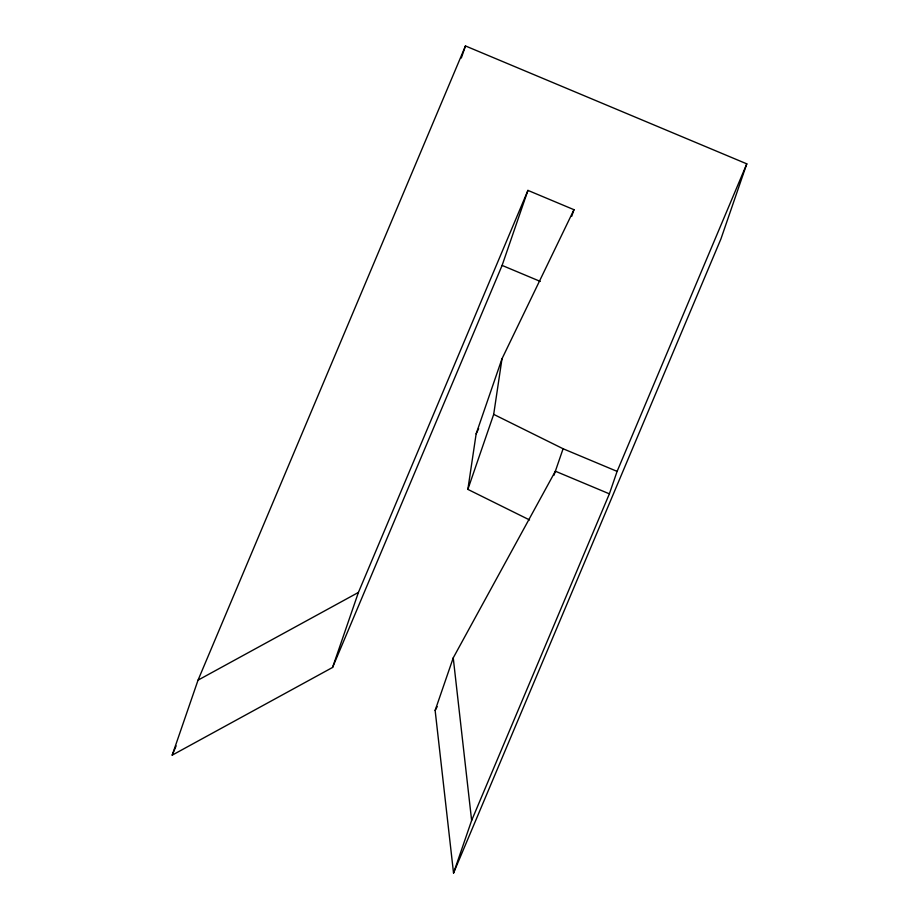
<?xml version="1.0" encoding="UTF-8"?>
<svg xmlns="http://www.w3.org/2000/svg" width="919" height="919" viewBox="0 0 919 919"><rect width="100%" height="100%" fill="white"/><g stroke="black" fill="none" stroke-linecap="round" stroke-linejoin="round"><path stroke-width="1.38" d="M529.551 519.947L467.863 489.379L476.157 433.802L501.992 358.778L573.973 209.693L527.943 190.394L358.41 592.433L332.575 667.447L172.209 755.154L198.044 680.14L465.462 45.95L746.791 163.846L720.956 238.86L453.538 873.05L435.135 710.421L453.239 657.866L555.363 471.206L609.377 493.836L471.631 820.483L453.538 873.05M467.863 489.379L493.687 414.366L501.992 358.778M461.315 58.012L465.462 45.95M332.575 667.447L502.107 265.419L527.943 190.394M571.675 216.39L573.973 209.693M553.973 475.249L563.094 448.748L493.687 414.366M609.377 493.836L617.109 471.378L746.791 163.846M172.209 755.154L176.103 745.906M476.157 433.802L478.638 428.656M435.135 710.421L437.191 706.665M198.044 680.14L358.41 592.433M502.107 265.419L540.257 281.409M563.094 448.748L617.109 471.378M453.239 657.866L471.631 820.483"/></g></svg>
